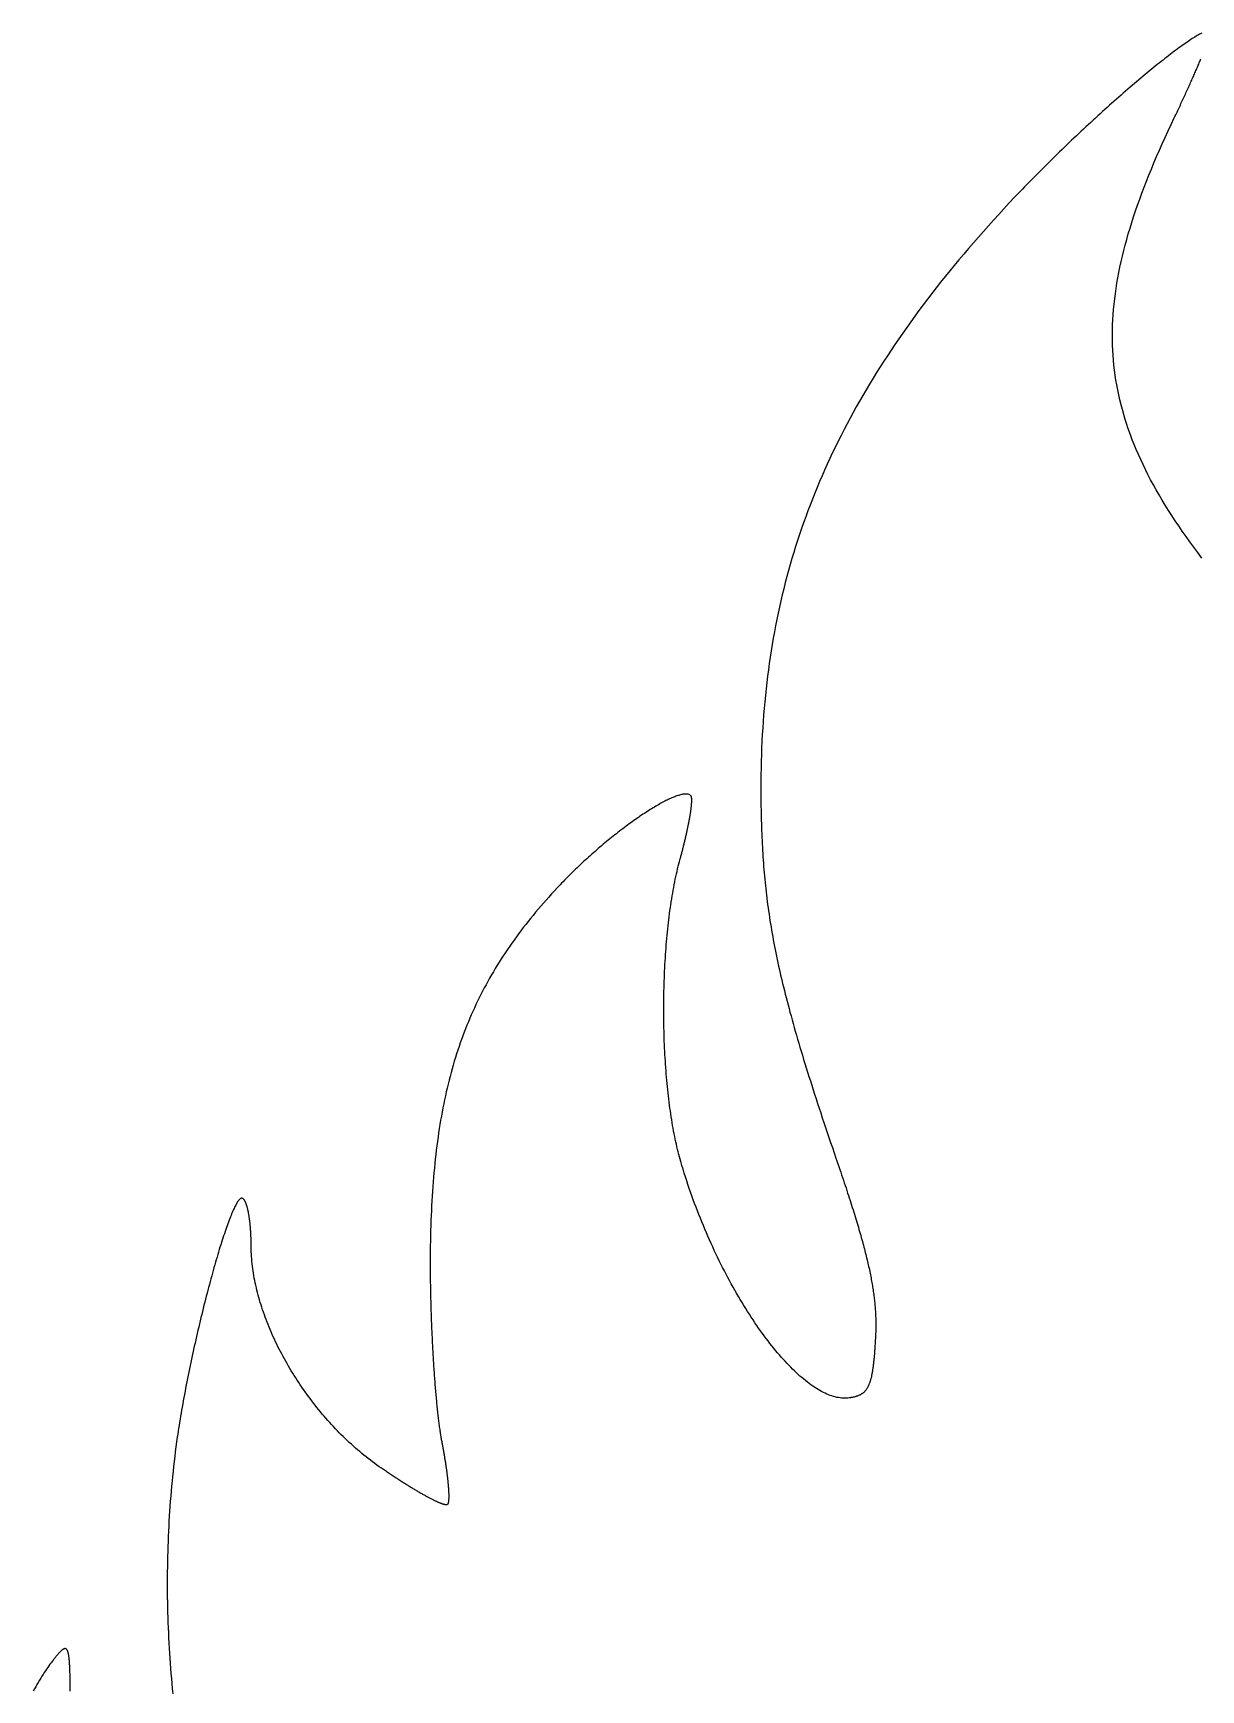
# Model space of a CAD drawing. Extents: x 0 to 39, y 0 to 49.8.
# Drawn here: x 2.04 to 19.56, y 24.9 to 49.76 of the extents above; entities that cross this region are included whole.
import ezdxf

# ---------------------------------------------------------------- set-up
doc = ezdxf.new("R2010")
doc.units = 0
doc.layers.get('0').update_dxf_attribs({"linetype": 'CONTINUOUS'})

msp = doc.modelspace()

# ---------------------------------------------------------------- linework, layer by layer
for points in [[(19.5764, 49.7604), (19.5609, 49.7522), (19.5448, 49.7435), (19.528, 49.7341), (19.5106, 49.724), (19.4927, 49.7133), (19.4742, 49.702), (19.4551, 49.6901), (19.4354, 49.6775), (19.4152, 49.6644), (19.3945, 49.6507), (19.3732, 49.6364), (19.3514, 49.6215), (19.3291, 49.606), (19.3062, 49.59), (19.2829, 49.5734), (19.2591, 49.5563), (19.2349, 49.5387), (19.2101, 49.5205), (19.1849, 49.5018), (19.1593, 49.4826), (19.1332, 49.4629), (19.1067, 49.4427), (19.0798, 49.4221), (19.0524, 49.4009), (19.0247, 49.3793), (18.9966, 49.3572), (18.968, 49.3346), (18.9392, 49.3116), (18.9099, 49.2882), (18.8803, 49.2643), (18.8504, 49.24), (18.8201, 49.2153), (18.7895, 49.1902), (18.7586, 49.1647), (18.7274, 49.1388), (18.6959, 49.1125), (18.6641, 49.0859), (18.632, 49.0589), (18.5997, 49.0315), (18.5671, 49.0038), (18.5343, 48.9757), (18.5012, 48.9473), (18.4679, 48.9185), (18.4343, 48.8895), (18.4006, 48.8601), (18.3666, 48.8305), (18.3325, 48.8005), (18.2982, 48.7703), (18.2637, 48.7397), (18.2291, 48.7089), (18.1942, 48.6779), (18.1593, 48.6466), (18.1242, 48.615), (18.089, 48.5832), (18.0537, 48.5512), (18.0182, 48.519), (17.9827, 48.4865), (17.9471, 48.4539), (17.9114, 48.421), (17.8756, 48.3879), (17.8398, 48.3547), (17.804, 48.3213), (17.768, 48.2877), (17.7321, 48.254), (17.6961, 48.2201), (17.6602, 48.1861), (17.6242, 48.152), (17.5882, 48.1177), (17.5523, 48.0833), (17.5163, 48.0488), (17.4805, 48.0142), (17.4446, 47.9795), (17.4088, 47.9447), (17.3731, 47.9098), (17.3374, 47.8749), (17.3019, 47.8399), (17.2664, 47.8049), (17.231, 47.7698), (17.1958, 47.7346), (17.1606, 47.6995), (17.1256, 47.6643), (17.0907, 47.6291), (17.056, 47.5939), (17.0214, 47.5587), (16.987, 47.5235), (16.9528, 47.4884), (16.9188, 47.4532), (16.885, 47.4181), (16.8513, 47.3831), (16.7698, 47.2974), (16.6892, 47.2119), (16.6095, 47.1264), (16.5308, 47.0411), (16.453, 46.9558), (16.3761, 46.8706), (16.3002, 46.7855), (16.2252, 46.7004), (16.1511, 46.6155), (16.0779, 46.5305), (16.0057, 46.4457), (15.9344, 46.3609), (15.864, 46.2761), (15.7945, 46.1914), (15.7259, 46.1066), (15.6582, 46.022), (15.5914, 45.9373), (15.5255, 45.8527), (15.4605, 45.768), (15.3965, 45.6834), (15.3333, 45.5987), (15.271, 45.5141), (15.2096, 45.4294), (15.1491, 45.3448), (15.0894, 45.2601), (15.0307, 45.1753), (14.9728, 45.0906), (14.9158, 45.0058), (14.8597, 44.9209), (14.8044, 44.836), (14.7501, 44.751), (14.6966, 44.666), (14.6439, 44.5809), (14.5921, 44.4957), (14.5412, 44.4105), (14.4912, 44.3251), (14.442, 44.2397), (14.3936, 44.1541), (14.3461, 44.0685), (14.2995, 43.9828), (14.2537, 43.8969), (14.2087, 43.8109), (14.1646, 43.7248), (14.1213, 43.6386), (14.0789, 43.5522), (14.0372, 43.4657), (13.9965, 43.379), (13.9565, 43.2922), (13.9174, 43.2052), (13.8791, 43.1181), (13.8416, 43.0308), (13.8049, 42.9433), (13.7691, 42.8556), (13.7341, 42.7678), (13.6999, 42.6797), (13.6665, 42.5915), (13.6338, 42.503), (13.6021, 42.4144), (13.5711, 42.3255), (13.5409, 42.2364), (13.5115, 42.1471), (13.4829, 42.0575), (13.4551, 41.9677), (13.428, 41.8777), (13.4018, 41.7874), (13.3764, 41.6969), (13.3517, 41.6061), (13.3278, 41.515), (13.3047, 41.4237), (13.2824, 41.332), (13.2608, 41.2401), (13.24, 41.148), (13.22, 41.0555), (13.2008, 40.9627), (13.1823, 40.8696), (13.1645, 40.7762), (13.1476, 40.6825), (13.1314, 40.5885), (13.1159, 40.4941), (13.1012, 40.3994), (13.0872, 40.3044), (13.074, 40.209), (13.0615, 40.1133), (13.0498, 40.0172), (13.0388, 39.9208), (13.0286, 39.824), (13.019, 39.7268), (13.0103, 39.6293), (13.0022, 39.5313), (12.9949, 39.433), (12.9883, 39.3343), (12.9824, 39.2351), (12.9772, 39.1356), (12.9728, 39.0357), (12.969, 38.9353), (12.966, 38.8345), (12.9637, 38.7333), (12.9621, 38.6317), (12.9612, 38.5296), (12.961, 38.4271), (12.9611, 38.3724), (12.9614, 38.3181), (12.9618, 38.2642), (12.9624, 38.2108), (12.963, 38.1578), (12.9639, 38.1051), (12.9648, 38.0529), (12.966, 38.001), (12.9673, 37.9494), (12.9687, 37.8982), (12.9703, 37.8473), (12.972, 37.7966), (12.9739, 37.7463), (12.976, 37.6963), (12.9783, 37.6465), (12.9807, 37.5969), (12.9833, 37.5476), (12.986, 37.4985), (12.989, 37.4497), (12.9921, 37.401), (12.9954, 37.3524), (12.999, 37.3041), (13.0027, 37.2559), (13.0065, 37.2078), (13.0106, 37.1599), (13.0149, 37.112), (13.0194, 37.0643), (13.0241, 37.0166), (13.029, 36.969), (13.0341, 36.9214), (13.0395, 36.8739), (13.045, 36.8264), (13.0508, 36.7789), (13.0568, 36.7314), (13.063, 36.6839), (13.0695, 36.6364), (13.0761, 36.5888), (13.0831, 36.5411), (13.0902, 36.4934), (13.0976, 36.4455), (13.1052, 36.3976), (13.1131, 36.3496), (13.1212, 36.3014), (13.1296, 36.2531), (13.1382, 36.2046), (13.1471, 36.1559), (13.1563, 36.1071), (13.1657, 36.058), (13.1754, 36.0088), (13.1853, 35.9593), (13.1955, 35.9095), (13.206, 35.8595), (13.2168, 35.8093), (13.2278, 35.7587), (13.2392, 35.7079), (13.2508, 35.6567), (13.2627, 35.6052), (13.2749, 35.5534), (13.2874, 35.5012), (13.3002, 35.4486), (13.3133, 35.3957), (13.3266, 35.3423), (13.3403, 35.2886), (13.3543, 35.2344), (13.3687, 35.1797), (13.3833, 35.1247), (13.3982, 35.0691), (13.4135, 35.0131), (13.4291, 34.9565), (13.445, 34.8995), (13.4612, 34.8419), (13.4778, 34.7838), (13.4947, 34.7252), (13.512, 34.6659), (13.5296, 34.6061), (13.5475, 34.5457), (13.5658, 34.4847), (13.5844, 34.4231), (13.6033, 34.3608), (13.6227, 34.2979), (13.6424, 34.2343), (13.6624, 34.1701), (13.6828, 34.1051), (13.7036, 34.0395), (13.7247, 33.9731), (13.7462, 33.9059), (13.7681, 33.8381), (13.7904, 33.7694), (13.813, 33.7), (13.836, 33.6298), (13.8594, 33.5588), (13.8832, 33.487), (13.9074, 33.4144), (13.932, 33.3408), (13.957, 33.2665), (13.9823, 33.1912), (14.0081, 33.1151), (14.0343, 33.0381), (14.0609, 32.9601), (14.0879, 32.8812), (14.1027, 32.838), (14.1173, 32.7953), (14.1316, 32.7531), (14.1458, 32.7114), (14.1597, 32.6701), (14.1734, 32.6294), (14.1869, 32.5891), (14.2002, 32.5492), (14.2133, 32.5099), (14.2262, 32.471), (14.2389, 32.4325), (14.2513, 32.3945), (14.2636, 32.357), (14.2756, 32.3198), (14.2875, 32.2831), (14.2992, 32.2469), (14.3106, 32.211), (14.3219, 32.1756), (14.3329, 32.1405), (14.3438, 32.1059), (14.3545, 32.0717), (14.3649, 32.0379), (14.3752, 32.0044), (14.3853, 31.9713), (14.3952, 31.9387), (14.4049, 31.9063), (14.4144, 31.8744), (14.4238, 31.8428), (14.4329, 31.8116), (14.4419, 31.7807), (14.4507, 31.7502), (14.4593, 31.72), (14.4677, 31.6901), (14.4759, 31.6606), (14.484, 31.6314), (14.4919, 31.6025), (14.4996, 31.5739), (14.5071, 31.5456), (14.5144, 31.5177), (14.5216, 31.49), (14.5286, 31.4626), (14.5355, 31.4355), (14.5421, 31.4087), (14.5486, 31.3822), (14.555, 31.3559), (14.5611, 31.33), (14.5671, 31.3042), (14.573, 31.2787), (14.5787, 31.2535), (14.5842, 31.2285), (14.5895, 31.2038), (14.5947, 31.1793), (14.5998, 31.155), (14.6046, 31.1309), (14.6094, 31.1071), (14.6139, 31.0834), (14.6184, 31.06), (14.6226, 31.0368), (14.6267, 31.0138), (14.6307, 30.9909), (14.6345, 30.9683), (14.6382, 30.9458), (14.6417, 30.9235), (14.6451, 30.9014), (14.6483, 30.8794), (14.6514, 30.8576), (14.6544, 30.836), (14.6572, 30.8144), (14.6598, 30.7931), (14.6624, 30.7719), (14.6647, 30.7508), (14.667, 30.7298), (14.6691, 30.709), (14.6711, 30.6882), (14.673, 30.6676), (14.6747, 30.6471), (14.6763, 30.6267), (14.6778, 30.6064), (14.6791, 30.5862), (14.6803, 30.566), (14.6814, 30.546), (14.6824, 30.526), (14.6832, 30.5061), (14.6839, 30.4862), (14.6845, 30.4664), (14.685, 30.4467), (14.6854, 30.427), (14.6856, 30.4073), (14.6857, 30.3877), (14.6857, 30.3681), (14.6856, 30.3486), (14.6854, 30.329), (14.6851, 30.3095), (14.6847, 30.29), (14.6841, 30.2705), (14.6835, 30.251), (14.6827, 30.2314), (14.6818, 30.2119), (14.6809, 30.1924), (14.6798, 30.1728), (14.6785, 30.1513), (14.6773, 30.1302), (14.676, 30.1094), (14.6747, 30.089), (14.6734, 30.0689), (14.6721, 30.0491), (14.6708, 30.0297), (14.6694, 30.0106), (14.6681, 29.9919), (14.6667, 29.9735), (14.6653, 29.9554), (14.6639, 29.9376), (14.6624, 29.9202), (14.6609, 29.9031), (14.6594, 29.8863), (14.6579, 29.8698), (14.6563, 29.8536), (14.6547, 29.8377), (14.6531, 29.8221), (14.6514, 29.8069), (14.6497, 29.7919), (14.648, 29.7772), (14.6462, 29.7628), (14.6444, 29.7487), (14.6425, 29.7349), (14.6406, 29.7213), (14.6387, 29.7081), (14.6367, 29.6951), (14.6347, 29.6823), (14.6326, 29.6699), (14.6304, 29.6577), (14.6283, 29.6458), (14.626, 29.6341), (14.6237, 29.6227), (14.6214, 29.6116), (14.619, 29.6007), (14.6166, 29.59), (14.614, 29.5796), (14.6115, 29.5694), (14.6088, 29.5595), (14.6061, 29.5498), (14.6034, 29.5403), (14.6006, 29.5311), (14.5977, 29.5221), (14.5947, 29.5133), (14.5917, 29.5047), (14.5886, 29.4964), (14.5854, 29.4882), (14.5822, 29.4803), (14.5788, 29.4726), (14.5754, 29.465), (14.572, 29.4577), (14.5684, 29.4506), (14.5648, 29.4437), (14.5611, 29.4369), (14.5573, 29.4304), (14.5534, 29.424), (14.5494, 29.4179), (14.5454, 29.4119), (14.5412, 29.406), (14.537, 29.4004), (14.5327, 29.3949), (14.5283, 29.3896), (14.5237, 29.3845), (14.5191, 29.3795), (14.5144, 29.3747), (14.5096, 29.37), (14.5047, 29.3655), (14.4997, 29.3611), (14.4946, 29.3569), (14.4894, 29.3528), (14.4841, 29.3488), (14.4787, 29.345), (14.4732, 29.3414), (14.4676, 29.3378), (14.4618, 29.3344), (14.456, 29.3311), (14.45, 29.3279), (14.4439, 29.3249), (14.4377, 29.3219), (14.4314, 29.3191), (14.425, 29.3164), (14.4184, 29.3138), (14.4118, 29.3113), (14.405, 29.3089), (14.3981, 29.3065), (14.391, 29.3043), (14.3838, 29.3022), (14.3766, 29.3001), (14.3691, 29.2982), (14.3616, 29.2963), (14.3539, 29.2945), (14.3461, 29.2928), (14.3381, 29.2911), (14.33, 29.2895), (14.3218, 29.288), (14.3134, 29.2866), (14.3049, 29.2852), (14.2963, 29.2838), (14.2875, 29.2825), (14.2651, 29.2799), (14.2424, 29.2784), (14.2194, 29.2779), (14.1962, 29.2785), (14.1727, 29.2801), (14.149, 29.2828), (14.125, 29.2866), (14.1007, 29.2913), (14.0763, 29.2971), (14.0516, 29.3039), (14.0267, 29.3117), (14.0015, 29.3204), (13.9762, 29.3302), (13.9507, 29.3409), (13.9249, 29.3526), (13.899, 29.3652), (13.8729, 29.3788), (13.8467, 29.3932), (13.8202, 29.4087), (13.7936, 29.425), (13.7669, 29.4422), (13.74, 29.4603), (13.713, 29.4793), (13.6858, 29.4992), (13.6585, 29.5199), (13.6311, 29.5415), (13.6036, 29.5639), (13.576, 29.5872), (13.5483, 29.6113), (13.5205, 29.6362), (13.4926, 29.6619), (13.4646, 29.6884), (13.4366, 29.7157), (13.4085, 29.7438), (13.3803, 29.7726), (13.3521, 29.8022), (13.3239, 29.8325), (13.2956, 29.8636), (13.2673, 29.8954), (13.239, 29.9279), (13.2106, 29.9611), (13.1823, 29.9951), (13.1539, 30.0297), (13.1256, 30.065), (13.0972, 30.1009), (13.0689, 30.1376), (13.0406, 30.1748), (13.0124, 30.2128), (12.9842, 30.2513), (12.956, 30.2905), (12.9279, 30.3303), (12.8998, 30.3707), (12.8718, 30.4116), (12.8439, 30.4532), (12.8161, 30.4953), (12.7883, 30.538), (12.7607, 30.5813), (12.7331, 30.6251), (12.7057, 30.6695), (12.6784, 30.7143), (12.6512, 30.7597), (12.6241, 30.8056), (12.5972, 30.852), (12.5704, 30.8989), (12.5437, 30.9462), (12.5172, 30.994), (12.4909, 31.0423), (12.4648, 31.091), (12.4388, 31.1402), (12.413, 31.1898), (12.3874, 31.2398), (12.362, 31.2902), (12.3368, 31.3411), (12.3118, 31.3923), (12.287, 31.4439), (12.2625, 31.4959), (12.2382, 31.5482), (12.2141, 31.6009), (12.1903, 31.6539), (12.1667, 31.7073), (12.1434, 31.761), (12.1203, 31.815), (12.0976, 31.8693), (12.0751, 31.9239), (12.0529, 31.9788), (12.0309, 32.034), (12.0093, 32.0894), (11.988, 32.1451), (11.967, 32.201), (11.9464, 32.2572), (11.926, 32.3136), (11.906, 32.3702), (11.8863, 32.4271), (11.867, 32.4841), (11.8481, 32.5413), (11.8294, 32.5987), (11.8112, 32.6563), (11.7934, 32.714), (11.7759, 32.7719), (11.7588, 32.8299), (11.7488, 32.865), (11.739, 32.9007), (11.7294, 32.937), (11.72, 32.9738), (11.7107, 33.0112), (11.7017, 33.0492), (11.6929, 33.0877), (11.6843, 33.1268), (11.6759, 33.1663), (11.6677, 33.2064), (11.6597, 33.247), (11.6518, 33.288), (11.6442, 33.3295), (11.6368, 33.3715), (11.6296, 33.4139), (11.6226, 33.4567), (11.6158, 33.5), (11.6092, 33.5437), (11.6028, 33.5878), (11.5965, 33.6322), (11.5905, 33.6771), (11.5847, 33.7222), (11.5791, 33.7678), (11.5737, 33.8137), (11.5685, 33.8599), (11.5635, 33.9064), (11.5586, 33.9532), (11.554, 34.0003), (11.5496, 34.0477), (11.5454, 34.0953), (11.5414, 34.1432), (11.5376, 34.1914), (11.534, 34.2397), (11.5306, 34.2883), (11.5274, 34.3371), (11.5244, 34.3861), (11.5216, 34.4352), (11.5189, 34.4845), (11.5165, 34.534), (11.5143, 34.5837), (11.5123, 34.6334), (11.5105, 34.6833), (11.5089, 34.7333), (11.5075, 34.7834), (11.5063, 34.8335), (11.5053, 34.8838), (11.5045, 34.9341), (11.5039, 34.9844), (11.5035, 35.0348), (11.5033, 35.0852), (11.5033, 35.1356), (11.5035, 35.186), (11.5039, 35.2364), (11.5045, 35.2868), (11.5053, 35.3372), (11.5063, 35.3875), (11.5075, 35.4377), (11.509, 35.4879), (11.5106, 35.5379), (11.5124, 35.5879), (11.5144, 35.6378), (11.5166, 35.6875), (11.519, 35.7372), (11.5216, 35.7866), (11.5244, 35.836), (11.5275, 35.8851), (11.5307, 35.9341), (11.5341, 35.9828), (11.5377, 36.0314), (11.5415, 36.0798), (11.5456, 36.1279), (11.5498, 36.1758), (11.5542, 36.2234), (11.5588, 36.2708), (11.5637, 36.3179), (11.5687, 36.3647), (11.5739, 36.4112), (11.5794, 36.4573), (11.585, 36.5032), (11.5908, 36.5487), (11.5969, 36.5939), (11.6031, 36.6387), (11.6096, 36.6831), (11.6162, 36.7272), (11.6231, 36.7708), (11.6301, 36.8141), (11.6374, 36.8569), (11.6448, 36.8993), (11.6525, 36.9412), (11.6603, 36.9827), (11.6684, 37.0237), (11.6766, 37.0643), (11.6851, 37.1043), (11.6937, 37.1438), (11.7026, 37.1829), (11.7117, 37.2214), (11.7209, 37.2593), (11.7304, 37.2967), (11.7401, 37.3335), (11.7499, 37.3698), (11.7539, 37.3841), (11.7578, 37.3984), (11.7617, 37.4126), (11.7656, 37.4268), (11.7694, 37.441), (11.7731, 37.4552), (11.7769, 37.4693), (11.7806, 37.4833), (11.7842, 37.4973), (11.7879, 37.5113), (11.7914, 37.5252), (11.795, 37.539), (11.7985, 37.5528), (11.8019, 37.5666), (11.8054, 37.5802), (11.8087, 37.5939), (11.8121, 37.6074), (11.8154, 37.6209), (11.8186, 37.6344), (11.8218, 37.6477), (11.825, 37.661), (11.8281, 37.6742), (11.8312, 37.6874), (11.8342, 37.7004), (11.8372, 37.7134), (11.8402, 37.7263), (11.8431, 37.7392), (11.8459, 37.7519), (11.8487, 37.7646), (11.8515, 37.7771), (11.8542, 37.7896), (11.8569, 37.802), (11.8595, 37.8143), (11.8621, 37.8265), (11.8646, 37.8386), (11.8671, 37.8506), (11.8695, 37.8625), (11.8719, 37.8743), (11.8743, 37.886), (11.8766, 37.8975), (11.8788, 37.909), (11.881, 37.9204), (11.8831, 37.9316), (11.8852, 37.9427), (11.8872, 37.9537), (11.8892, 37.9646), (11.8912, 37.9754), (11.893, 37.986), (11.8949, 37.9965), (11.8966, 38.0069), (11.8984, 38.0172), (11.9, 38.0273), (11.9017, 38.0373), (11.9032, 38.0471), (11.9047, 38.0568), (11.9062, 38.0664), (11.9076, 38.0758), (11.9089, 38.0851), (11.9102, 38.0943), (11.9114, 38.1033), (11.9126, 38.1121), (11.9137, 38.1208), (11.9148, 38.1293), (11.9158, 38.1377), (11.9167, 38.1459), (11.9176, 38.154), (11.9185, 38.1619), (11.9192, 38.1696), (11.92, 38.1772), (11.9206, 38.1846), (11.9212, 38.1919), (11.9217, 38.1989), (11.9222, 38.2058), (11.9226, 38.2125), (11.923, 38.219), (11.9233, 38.2254), (11.9235, 38.2316), (11.9236, 38.2376), (11.9238, 38.2434), (11.9238, 38.249), (11.9238, 38.2544), (11.9237, 38.2596), (11.9235, 38.2647), (11.9233, 38.2695), (11.923, 38.2741), (11.9227, 38.2786), (11.9223, 38.2828), (11.9218, 38.2869), (11.9213, 38.2907), (11.9207, 38.2943), (11.92, 38.2977), (11.9193, 38.3009), (11.9184, 38.3039), (11.9176, 38.3067), (11.9166, 38.3093), (11.9156, 38.3116), (11.9145, 38.3137), (11.9134, 38.3156), (11.9122, 38.3173), (11.9109, 38.3187), (11.9056, 38.3234), (11.8998, 38.3277), (11.8935, 38.3314), (11.8867, 38.3346), (11.8794, 38.3372), (11.8715, 38.3394), (11.8632, 38.3411), (11.8545, 38.3423), (11.8452, 38.343), (11.8355, 38.3432), (11.8253, 38.3429), (11.8147, 38.3422), (11.8036, 38.3409), (11.7921, 38.3393), (11.7802, 38.3371), (11.7678, 38.3345), (11.755, 38.3315), (11.7419, 38.328), (11.7283, 38.324), (11.7143, 38.3196), (11.6999, 38.3148), (11.6852, 38.3096), (11.6701, 38.3039), (11.6546, 38.2978), (11.6388, 38.2913), (11.6226, 38.2844), (11.606, 38.2771), (11.5892, 38.2694), (11.5719, 38.2613), (11.5544, 38.2529), (11.5366, 38.244), (11.5184, 38.2347), (11.5, 38.2251), (11.4812, 38.2151), (11.4622, 38.2048), (11.4429, 38.1941), (11.4233, 38.183), (11.4034, 38.1716), (11.3833, 38.1598), (11.3629, 38.1477), (11.3423, 38.1353), (11.3215, 38.1225), (11.3004, 38.1094), (11.2791, 38.096), (11.2576, 38.0822), (11.2358, 38.0682), (11.2139, 38.0538), (11.1918, 38.0392), (11.1695, 38.0242), (11.147, 38.009), (11.1243, 37.9934), (11.1015, 37.9776), (11.0785, 37.9615), (11.0553, 37.9452), (11.032, 37.9285), (11.0086, 37.9116), (10.985, 37.8945), (10.9613, 37.8771), (10.9375, 37.8594), (10.9136, 37.8415), (10.8896, 37.8234), (10.8654, 37.805), (10.8412, 37.7864), (10.8169, 37.7676), (10.7926, 37.7486), (10.7682, 37.7293), (10.7437, 37.7098), (10.7191, 37.6901), (10.6945, 37.6703), (10.6699, 37.6502), (10.6452, 37.6299), (10.6205, 37.6095), (10.5958, 37.5889), (10.5711, 37.5681), (10.5464, 37.5471), (10.5217, 37.526), (10.497, 37.5047), (10.4723, 37.4832), (10.4476, 37.4616), (10.423, 37.4398), (10.3984, 37.4179), (10.3738, 37.3959), (10.3493, 37.3737), (10.3249, 37.3514), (10.3005, 37.329), (10.2762, 37.3065), (10.252, 37.2838), (10.2279, 37.2611), (10.2039, 37.2382), (10.1799, 37.2152), (10.1561, 37.1922), (10.1324, 37.169), (10.1089, 37.1458), (10.0854, 37.1225), (10.0621, 37.0991), (10.0389, 37.0757), (10.0159, 37.0521), (9.99309, 37.0286), (9.9704, 37.0049), (9.94789, 36.9812), (9.90496, 36.9356), (9.86258, 36.8899), (9.82075, 36.8442), (9.77947, 36.7985), (9.73873, 36.7527), (9.69854, 36.7069), (9.65889, 36.6611), (9.61977, 36.6153), (9.58119, 36.5694), (9.54315, 36.5234), (9.50564, 36.4774), (9.46865, 36.4313), (9.4322, 36.3851), (9.39626, 36.3388), (9.36085, 36.2924), (9.32595, 36.246), (9.29158, 36.1994), (9.25771, 36.1527), (9.22436, 36.1059), (9.19152, 36.0589), (9.15918, 36.0118), (9.12735, 35.9646), (9.09602, 35.9172), (9.06519, 35.8696), (9.03486, 35.8219), (9.00502, 35.774), (8.97568, 35.726), (8.94682, 35.6777), (8.91845, 35.6293), (8.89057, 35.5806), (8.86317, 35.5317), (8.83624, 35.4826), (8.8098, 35.4333), (8.78383, 35.3838), (8.75833, 35.334), (8.73331, 35.284), (8.70875, 35.2337), (8.68466, 35.1832), (8.66103, 35.1324), (8.63786, 35.0813), (8.61515, 35.0299), (8.59289, 34.9783), (8.57109, 34.9263), (8.54974, 34.8741), (8.52883, 34.8215), (8.50838, 34.7686), (8.48836, 34.7154), (8.46879, 34.6619), (8.44965, 34.608), (8.43096, 34.5538), (8.41269, 34.4992), (8.39486, 34.4443), (8.37745, 34.389), (8.36048, 34.3333), (8.34392, 34.2773), (8.32779, 34.2208), (8.31208, 34.164), (8.29678, 34.1067), (8.2819, 34.0491), (8.26743, 33.991), (8.25337, 33.9325), (8.23972, 33.8736), (8.22647, 33.8142), (8.21362, 33.7544), (8.20117, 33.6941), (8.18912, 33.6334), (8.17747, 33.5722), (8.1662, 33.5105), (8.15533, 33.4484), (8.14484, 33.3857), (8.13474, 33.3226), (8.12503, 33.259), (8.11569, 33.1948), (8.10673, 33.1301), (8.09814, 33.0649), (8.08993, 32.9992), (8.08209, 32.9329), (8.07462, 32.8661), (8.06751, 32.7988), (8.06077, 32.7308), (8.05438, 32.6623), (8.04836, 32.5933), (8.04269, 32.5236), (8.03737, 32.4533), (8.03241, 32.3825), (8.02779, 32.3111), (8.02352, 32.239), (8.01959, 32.1663), (8.01601, 32.093), (8.01276, 32.0191), (8.00985, 31.9445), (8.00727, 31.8693), (8.00503, 31.7934), (8.00311, 31.7169), (8.00152, 31.6397), (8.00026, 31.5618), (7.99931, 31.4832), (7.99869, 31.404), (7.99838, 31.324), (7.99839, 31.2434), (7.99847, 31.2144), (7.9986, 31.1853), (7.99877, 31.1561), (7.99898, 31.1267), (7.99924, 31.0973), (7.99955, 31.0678), (7.99989, 31.0381), (8.00028, 31.0084), (8.00071, 30.9786), (8.00119, 30.9487), (8.0017, 30.9188), (8.00226, 30.8888), (8.00286, 30.8587), (8.00349, 30.8285), (8.00417, 30.7984), (8.00489, 30.7681), (8.00565, 30.7378), (8.00645, 30.7075), (8.00729, 30.6772), (8.00816, 30.6468), (8.00907, 30.6165), (8.01002, 30.5861), (8.01101, 30.5557), (8.01204, 30.5253), (8.0131, 30.4949), (8.0142, 30.4645), (8.01533, 30.4341), (8.0165, 30.4038), (8.01771, 30.3734), (8.01895, 30.3432), (8.02023, 30.3129), (8.02154, 30.2827), (8.02288, 30.2525), (8.02425, 30.2224), (8.02566, 30.1924), (8.02711, 30.1624), (8.02858, 30.1324), (8.03009, 30.1026), (8.03163, 30.0728), (8.0332, 30.0432), (8.0348, 30.0136), (8.03643, 29.9841), (8.03809, 29.9547), (8.03978, 29.9254), (8.0415, 29.8963), (8.04325, 29.8672), (8.04503, 29.8383), (8.04684, 29.8095), (8.04867, 29.7809), (8.05053, 29.7524), (8.05242, 29.724), (8.05434, 29.6958), (8.05628, 29.6678), (8.05825, 29.6399), (8.06025, 29.6122), (8.06227, 29.5846), (8.06431, 29.5573), (8.06639, 29.5301), (8.06848, 29.5031), (8.0706, 29.4763), (8.07274, 29.4497), (8.07491, 29.4233), (8.0771, 29.3972), (8.07931, 29.3712), (8.08154, 29.3455), (8.0838, 29.32), (8.08608, 29.2947), (8.08837, 29.2697), (8.09069, 29.2449), (8.09303, 29.2204), (8.09539, 29.1961), (8.09777, 29.1721), (8.10017, 29.1484), (8.10259, 29.1249), (8.10502, 29.1017), (8.10748, 29.0788), (8.10995, 29.0562), (8.11244, 29.0339), (8.11495, 29.0119), (8.11747, 28.9901), (8.12001, 28.9687), (8.12257, 28.9477), (8.12514, 28.9269), (8.12773, 28.9065), (8.13033, 28.8864), (8.13295, 28.8666), (8.13558, 28.8472), (8.13822, 28.8281), (8.14088, 28.8094), (8.14355, 28.7911), (8.14624, 28.7731), (8.14894, 28.7555), (8.15164, 28.7382), (8.15437, 28.7214), (8.1571, 28.7049), (8.15984, 28.6889), (8.16259, 28.6732), (8.16536, 28.6579), (8.16813, 28.6431), (8.17092, 28.6287), (8.17369, 28.6144), (8.17643, 28.6003), (8.17913, 28.5861), (8.18181, 28.572), (8.18445, 28.5579), (8.18706, 28.5439), (8.18963, 28.5299), (8.19217, 28.516), (8.19468, 28.5021), (8.19715, 28.4882), (8.19959, 28.4744), (8.20199, 28.4606), (8.20436, 28.4469), (8.2067, 28.4333), (8.209, 28.4197), (8.21126, 28.4062), (8.21349, 28.3927), (8.21569, 28.3793), (8.21785, 28.3659), (8.21997, 28.3527), (8.22206, 28.3395), (8.22411, 28.3263), (8.22612, 28.3133), (8.2281, 28.3003), (8.23004, 28.2874), (8.23195, 28.2746), (8.23381, 28.2618), (8.23564, 28.2491), (8.23744, 28.2366), (8.23919, 28.2241), (8.24091, 28.2117), (8.24259, 28.1994), (8.24423, 28.1871), (8.24583, 28.175), (8.2474, 28.163), (8.24892, 28.1511), (8.25041, 28.1392), (8.25185, 28.1275), (8.25326, 28.1159), (8.25463, 28.1044), (8.25596, 28.093), (8.25725, 28.0817), (8.2585, 28.0705), (8.25971, 28.0594), (8.26088, 28.0485), (8.26201, 28.0377), (8.26309, 28.0269), (8.26414, 28.0164), (8.26515, 28.0059), (8.26611, 27.9956), (8.26703, 27.9854), (8.26792, 27.9753), (8.26875, 27.9653), (8.26955, 27.9555), (8.27031, 27.9459), (8.27102, 27.9363), (8.27169, 27.9269), (8.27232, 27.9177), (8.2729, 27.9086), (8.27345, 27.8996), (8.27394, 27.8908), (8.2744, 27.8822), (8.27481, 27.8737), (8.27518, 27.8653), (8.2755, 27.8571), (8.27578, 27.8491), (8.27602, 27.8412), (8.27621, 27.8335), (8.27635, 27.8259), (8.27645, 27.8185), (8.27651, 27.8113), (8.27652, 27.8043), (8.27648, 27.7974), (8.2764, 27.7907), (8.27628, 27.7842), (8.27611, 27.7778), (8.27589, 27.7717), (8.27562, 27.7657), (8.27531, 27.7599), (8.27495, 27.7543), (8.27455, 27.7489), (8.27409, 27.7436), (8.2736, 27.7386), (8.27305, 27.7338), (8.27245, 27.7291), (8.27181, 27.7246), (8.27112, 27.7204), (8.27038, 27.7163), (8.2696, 27.7125), (8.26876, 27.7089), (8.26788, 27.7054), (8.26694, 27.7022), (8.26596, 27.6992), (8.26493, 27.6964), (8.26385, 27.6938), (8.26272, 27.6915), (8.26154, 27.6893), (8.26031, 27.6874), (8.25903, 27.6857), (8.25769, 27.6842), (8.25622, 27.683), (8.2545, 27.6819), (8.25255, 27.6809), (8.25037, 27.6802), (8.24795, 27.6796), (8.2453, 27.6792), (8.24242, 27.6789), (8.23932, 27.6789), (8.23599, 27.6789), (8.23244, 27.6792), (8.22867, 27.6796), (8.22469, 27.6802), (8.22049, 27.6809), (8.21607, 27.6818), (8.21144, 27.6828), (8.20661, 27.684), (8.20156, 27.6854), (8.19631, 27.6869), (8.19086, 27.6885), (8.18521, 27.6904), (8.17935, 27.6923), (8.1733, 27.6945), (8.16706, 27.6967), (8.16062, 27.6991), (8.15399, 27.7017), (8.14718, 27.7044), (8.14017, 27.7073), (8.13299, 27.7102), (8.12562, 27.7134), (8.11807, 27.7167), (8.11034, 27.7201), (8.10243, 27.7236), (8.09436, 27.7273), (8.0861, 27.7312), (8.07768, 27.7351), (8.0691, 27.7392), (8.06034, 27.7434), (8.05142, 27.7478), (8.04235, 27.7523), (8.03311, 27.7569), (8.02371, 27.7617), (8.01416, 27.7665), (8.00446, 27.7716), (7.9946, 27.7767), (7.9846, 27.7819), (7.97444, 27.7873), (7.96415, 27.7928), (7.95371, 27.7984), (7.94313, 27.8042), (7.93241, 27.81), (7.92155, 27.816), (7.91057, 27.8221), (7.89944, 27.8283), (7.88819, 27.8346), (7.87681, 27.841), (7.8653, 27.8475), (7.85367, 27.8542), (7.84192, 27.8609), (7.83005, 27.8678), (7.81806, 27.8748), (7.80595, 27.8818), (7.79373, 27.889), (7.7814, 27.8963), (7.76896, 27.9037), (7.75641, 27.9112), (7.74376, 27.9188), (7.731, 27.9264), (7.71815, 27.9342), (7.70519, 27.9421), (7.69214, 27.9501), (7.67899, 27.9581), (7.66575, 27.9663), (7.65242, 27.9745), (7.63899, 27.9829), (7.62549, 27.9913), (7.6119, 27.9998), (7.59822, 28.0084), (7.58447, 28.0171), (7.57064, 28.0259), (7.55673, 28.0348), (7.54274, 28.0437), (7.52869, 28.0527), (7.51457, 28.0618), (7.50037, 28.071), (7.48612, 28.0803), (7.47179, 28.0896), (7.45741, 28.099), (7.44297, 28.1085), (7.42847, 28.1181), (7.41391, 28.1277), (7.3993, 28.1374), (7.38464, 28.1472), (7.36994, 28.1571), (7.35518, 28.167), (7.34038, 28.177), (7.32554, 28.187), (7.31065, 28.1971), (7.29573, 28.2073), (7.28077, 28.2175), (7.26578, 28.2278), (7.23245, 28.251), (7.1993, 28.2746), (7.16631, 28.2985), (7.1335, 28.3229), (7.10086, 28.3476), (7.06841, 28.3728), (7.03614, 28.3983), (7.00405, 28.4241), (6.97216, 28.4503), (6.94046, 28.4769), (6.90896, 28.5038), (6.87766, 28.531), (6.84657, 28.5586), (6.81568, 28.5865), (6.785, 28.6148), (6.75454, 28.6433), (6.7243, 28.6722), (6.69428, 28.7013), (6.66448, 28.7308), (6.63491, 28.7606), (6.60558, 28.7906), (6.57648, 28.8209), (6.54761, 28.8516), (6.51899, 28.8824), (6.49062, 28.9136), (6.46249, 28.945), (6.43462, 28.9766), (6.407, 29.0085), (6.37964, 29.0407), (6.35254, 29.073), (6.32571, 29.1057), (6.29915, 29.1385), (6.27286, 29.1715), (6.24684, 29.2048), (6.22111, 29.2383), (6.19566, 29.2719), (6.1705, 29.3058), (6.14562, 29.3398), (6.12104, 29.3741), (6.09675, 29.4085), (6.07277, 29.4431), (6.04909, 29.4778), (6.02571, 29.5127), (6.00265, 29.5478), (5.9799, 29.583), (5.95746, 29.6183), (5.93535, 29.6538), (5.91356, 29.6894), (5.89209, 29.7252), (5.87096, 29.761), (5.85016, 29.797), (5.8297, 29.8331), (5.80958, 29.8693), (5.78981, 29.9055), (5.77038, 29.9419), (5.7513, 29.9783), (5.73258, 30.0149), (5.71422, 30.0515), (5.69621, 30.0881), (5.67858, 30.1248), (5.66131, 30.1616), (5.64441, 30.1984), (5.62788, 30.2353), (5.61174, 30.2722), (5.59598, 30.3092), (5.5806, 30.3461), (5.56561, 30.3831), (5.55101, 30.4201), (5.53681, 30.4571), (5.52301, 30.4941), (5.50961, 30.5311), (5.49661, 30.5681), (5.48403, 30.605), (5.47185, 30.642), (5.46009, 30.6789), (5.44876, 30.7158), (5.43784, 30.7527), (5.42735, 30.7895), (5.41729, 30.8262), (5.40766, 30.8629), (5.39847, 30.8995), (5.38972, 30.9361), (5.38141, 30.9726), (5.37355, 31.009), (5.36614, 31.0453), (5.35919, 31.0816), (5.35268, 31.1177), (5.34664, 31.1537), (5.34107, 31.1897), (5.33596, 31.2255), (5.33132, 31.2612), (5.32715, 31.2967), (5.32346, 31.3321), (5.32026, 31.3674), (5.31753, 31.4026), (5.3153, 31.4376), (5.31355, 31.4724), (5.3123, 31.5071), (5.31155, 31.5416), (5.3113, 31.5759), (5.31128, 31.5875), (5.31122, 31.5991), (5.31113, 31.6105), (5.31099, 31.622), (5.31082, 31.6334), (5.31062, 31.6447), (5.31038, 31.656), (5.3101, 31.6673), (5.30978, 31.6784), (5.30943, 31.6896), (5.30905, 31.7007), (5.30863, 31.7117), (5.30817, 31.7226), (5.30768, 31.7335), (5.30716, 31.7444), (5.3066, 31.7551), (5.30601, 31.7658), (5.30538, 31.7765), (5.30472, 31.787), (5.30403, 31.7975), (5.30331, 31.808), (5.30256, 31.8183), (5.30177, 31.8286), (5.30095, 31.8388), (5.3001, 31.8489), (5.29922, 31.8589), (5.29831, 31.8689), (5.29737, 31.8788), (5.2964, 31.8886), (5.2954, 31.8983), (5.29437, 31.9079), (5.29331, 31.9175), (5.29223, 31.9269), (5.29111, 31.9363), (5.28996, 31.9455), (5.28879, 31.9547), (5.28759, 31.9638), (5.28637, 31.9728), (5.28511, 31.9817), (5.28383, 31.9904), (5.28253, 31.9991), (5.28119, 32.0077), (5.27983, 32.0162), (5.27845, 32.0245), (5.27704, 32.0328), (5.2756, 32.0409), (5.27415, 32.049), (5.27266, 32.0569), (5.27116, 32.0647), (5.26962, 32.0724), (5.26807, 32.08), (5.26649, 32.0875), (5.26489, 32.0948), (5.26327, 32.1021), (5.26162, 32.1092), (5.25996, 32.1162), (5.25827, 32.123), (5.25656, 32.1298), (5.25483, 32.1364), (5.25308, 32.1428), (5.2513, 32.1492), (5.24951, 32.1554), (5.2477, 32.1615), (5.24587, 32.1674), (5.24402, 32.1732), (5.24215, 32.1789), (5.24026, 32.1844), (5.23835, 32.1898), (5.23643, 32.1951), (5.23448, 32.2002), (5.23252, 32.2051), (5.23055, 32.2099), (5.22855, 32.2146), (5.22654, 32.2191), (5.22452, 32.2235), (5.22247, 32.2277), (5.22041, 32.2317), (5.21834, 32.2356), (5.21625, 32.2394), (5.21415, 32.243), (5.21203, 32.2464), (5.2099, 32.2496), (5.20775, 32.2527), (5.20559, 32.2557), (5.20342, 32.2584), (5.20123, 32.261), (5.19903, 32.2635), (5.19682, 32.2657), (5.1946, 32.2678), (5.19236, 32.2697), (5.19012, 32.2714), (5.18786, 32.273), (5.18559, 32.2744), (5.18331, 32.2756), (5.18102, 32.2766), (5.17872, 32.2774), (5.17641, 32.2781), (5.1741, 32.2786), (5.17177, 32.2789), (5.16943, 32.279), (5.16385, 32.2783), (5.15804, 32.2764), (5.15201, 32.2733), (5.14575, 32.2689), (5.13927, 32.2633), (5.13257, 32.2565), (5.12567, 32.2485), (5.11856, 32.2393), (5.11126, 32.229), (5.10375, 32.2176), (5.09606, 32.2051), (5.08818, 32.1914), (5.08012, 32.1767), (5.07188, 32.1609), (5.06347, 32.1441), (5.05489, 32.1262), (5.04614, 32.1074), (5.03724, 32.0875), (5.02818, 32.0667), (5.01898, 32.0449), (5.00963, 32.0221), (5.00013, 31.9985), (4.99051, 31.9739), (4.98075, 31.9484), (4.97086, 31.9221), (4.96085, 31.8949), (4.95072, 31.8668), (4.94048, 31.8379), (4.93014, 31.8083), (4.91969, 31.7778), (4.90913, 31.7465), (4.89849, 31.7145), (4.88775, 31.6818), (4.87693, 31.6483), (4.86603, 31.6142), (4.85505, 31.5793), (4.844, 31.5438), (4.83288, 31.5076), (4.8217, 31.4708), (4.81046, 31.4333), (4.79917, 31.3953), (4.78783, 31.3567), (4.77644, 31.3175), (4.76502, 31.2777), (4.75356, 31.2374), (4.74207, 31.1966), (4.73055, 31.1553), (4.71901, 31.1135), (4.70746, 31.0712), (4.69589, 31.0285), (4.68431, 30.9854), (4.67274, 30.9418), (4.66116, 30.8979), (4.64959, 30.8535), (4.63803, 30.8088), (4.62648, 30.7638), (4.61496, 30.7184), (4.60346, 30.6727), (4.59199, 30.6267), (4.58055, 30.5804), (4.56915, 30.5338), (4.55779, 30.487), (4.54648, 30.44), (4.53523, 30.3928), (4.52403, 30.3453), (4.51289, 30.2977), (4.50181, 30.25), (4.49081, 30.2021), (4.47988, 30.154), (4.46903, 30.1059), (4.45826, 30.0576), (4.44759, 30.0093), (4.437, 29.9609), (4.42652, 29.9125), (4.41613, 29.864), (4.40586, 29.8156), (4.39569, 29.7671), (4.38564, 29.7187), (4.37571, 29.6703), (4.36591, 29.622), (4.35624, 29.5738), (4.3467, 29.5256), (4.3373, 29.4776), (4.32804, 29.4297), (4.31893, 29.3819), (4.30998, 29.3343), (4.30118, 29.2868), (4.29254, 29.2396), (4.28407, 29.1926), (4.27577, 29.1458), (4.26765, 29.0993), (4.25971, 29.053), (4.25195, 29.007), (4.24438, 28.9613), (4.23701, 28.9159), (4.22983, 28.8708), (4.22286, 28.8261), (4.21609, 28.7818), (4.20954, 28.7378), (4.2032, 28.6943), (4.19293, 28.6214), (4.18303, 28.5483), (4.17349, 28.475), (4.16431, 28.4015), (4.1555, 28.3279), (4.14706, 28.254), (4.13898, 28.18), (4.13126, 28.1059), (4.1239, 28.0316), (4.11691, 27.9572), (4.11028, 27.8826), (4.10401, 27.8078), (4.0981, 27.733), (4.09255, 27.658), (4.08736, 27.5829), (4.08253, 27.5076), (4.07806, 27.4323), (4.07395, 27.3569), (4.07019, 27.2813), (4.06679, 27.2057), (4.06375, 27.13), (4.06106, 27.0542), (4.05873, 26.9783), (4.05675, 26.9023), (4.05513, 26.8263), (4.05386, 26.7502), (4.05294, 26.6741), (4.05238, 26.5979), (4.05217, 26.5217), (4.05231, 26.4454), (4.05281, 26.3691), (4.05365, 26.2928), (4.05484, 26.2164), (4.05638, 26.1401), (4.05828, 26.0637), (4.06052, 25.9873), (4.06311, 25.9109), (4.06604, 25.8346), (4.06932, 25.7582), (4.07295, 25.6819), (4.07693, 25.6055), (4.08125, 25.5292), (4.08591, 25.453), (4.09092, 25.3768), (4.09628, 25.3006), (4.10197, 25.2245), (4.10801, 25.1484), (4.11439, 25.0724), (4.12112, 24.9964), (4.12818, 24.9205), (4.13559, 24.8448)], [(19.5794, 41.8842), (19.5177, 41.9656), (19.4575, 42.0465), (19.3988, 42.1269), (19.3416, 42.2069), (19.2859, 42.2864), (19.2317, 42.3654), (19.179, 42.444), (19.1278, 42.5223), (19.0781, 42.6001), (19.0298, 42.6776), (18.983, 42.7547), (18.9376, 42.8316), (18.8937, 42.9081), (18.8513, 42.9843), (18.8103, 43.0602), (18.7708, 43.1359), (18.7327, 43.2114), (18.6961, 43.2866), (18.6609, 43.3617), (18.6271, 43.4365), (18.5948, 43.5112), (18.5638, 43.5858), (18.5343, 43.6602), (18.5063, 43.7345), (18.4835, 43.798), (18.4789, 43.8108), (18.4689, 43.8402), (18.4523, 43.8894), (18.4287, 43.9634), (18.4065, 44.0373), (18.3857, 44.1112), (18.3663, 44.1852), (18.3482, 44.2591), (18.3315, 44.3332), (18.3162, 44.4072), (18.3023, 44.4814), (18.2897, 44.5556), (18.2785, 44.63), (18.2686, 44.7045), (18.2601, 44.7792), (18.253, 44.854), (18.2472, 44.9291), (18.2427, 45.0043), (18.2396, 45.0798), (18.2378, 45.1555), (18.2373, 45.2314), (18.2381, 45.3077), (18.2403, 45.3842), (18.2438, 45.4611), (18.2486, 45.5383), (18.2547, 45.6158), (18.2621, 45.6938), (18.2708, 45.7721), (18.2809, 45.8508), (18.2922, 45.9299), (18.3048, 46.0095), (18.3186, 46.0895), (18.3338, 46.17), (18.3503, 46.251), (18.368, 46.3325), (18.387, 46.4146), (18.4072, 46.4972), (18.4287, 46.5804), (18.4515, 46.6641), (18.4755, 46.7485), (18.5008, 46.8334), (18.5274, 46.9191), (18.5551, 47.0053), (18.5841, 47.0923), (18.6144, 47.1799), (18.6459, 47.2683), (18.6786, 47.3574), (18.7125, 47.4472), (18.7477, 47.5378), (18.784, 47.6291), (18.8216, 47.7213), (18.8604, 47.8143), (18.9004, 47.9081), (18.9416, 48.0028), (18.984, 48.0984), (19.0276, 48.1948), (19.0723, 48.2922), (19.1183, 48.3905), (19.1654, 48.4897), (19.1758, 48.5113), (19.1861, 48.5329), (19.1963, 48.5544), (19.2065, 48.5758), (19.2166, 48.5971), (19.2266, 48.6183), (19.2365, 48.6394), (19.2464, 48.6604), (19.2562, 48.6813), (19.266, 48.7022), (19.2756, 48.7229), (19.2852, 48.7435), (19.2947, 48.7639), (19.3042, 48.7843), (19.3135, 48.8046), (19.3228, 48.8247), (19.332, 48.8447), (19.3411, 48.8646), (19.3502, 48.8844), (19.3591, 48.904), (19.368, 48.9235), (19.3768, 48.9428), (19.3855, 48.962), (19.3941, 48.9811), (19.4026, 49), (19.411, 49.0188), (19.4194, 49.0374), (19.4276, 49.0559), (19.4357, 49.0742), (19.4438, 49.0924), (19.4518, 49.1104), (19.4596, 49.1282), (19.4674, 49.1459), (19.475, 49.1634), (19.4826, 49.1807), (19.4901, 49.1979), (19.4974, 49.2148), (19.5047, 49.2316), (19.5118, 49.2482), (19.5189, 49.2646), (19.5258, 49.2809), (19.5326, 49.2969), (19.5393, 49.3128), (19.5459, 49.3284), (19.5524, 49.3438), (19.5588, 49.3591), (19.5651, 49.3741)], [(2.59699, 24.8815), (2.59679, 24.9045), (2.59658, 24.9271), (2.59636, 24.9492), (2.59612, 24.9709), (2.59587, 24.992), (2.59559, 25.0127), (2.59529, 25.0329), (2.59498, 25.0527), (2.59464, 25.072), (2.59428, 25.0909), (2.59389, 25.1093), (2.59348, 25.1273), (2.59303, 25.1448), (2.59256, 25.1619), (2.59206, 25.1785), (2.59153, 25.1947), (2.59096, 25.2105), (2.59036, 25.2258), (2.58973, 25.2408), (2.58906, 25.2552), (2.58835, 25.2693), (2.5876, 25.283), (2.58681, 25.2962), (2.58598, 25.309), (2.5851, 25.3214), (2.58418, 25.3334), (2.58322, 25.345), (2.58221, 25.3562), (2.58115, 25.3671), (2.58004, 25.3775), (2.57888, 25.3875), (2.57766, 25.3971), (2.5764, 25.4064), (2.57508, 25.4152), (2.5737, 25.4237), (2.57226, 25.4318), (2.57077, 25.4395), (2.56922, 25.4469), (2.5676, 25.4539), (2.56592, 25.4605), (2.56418, 25.4668), (2.56238, 25.4727), (2.56051, 25.4782), (2.55857, 25.4834), (2.55656, 25.4882), (2.55448, 25.4927), (2.55233, 25.4969), (2.5501, 25.5007), (2.5478, 25.5042), (2.54543, 25.5073), (2.54298, 25.5101), (2.54045, 25.5126), (2.53784, 25.5147), (2.53516, 25.5165), (2.53239, 25.518), (2.52953, 25.5192), (2.5266, 25.5201), (2.52357, 25.5206), (2.52046, 25.5209), (2.51726, 25.5208), (2.51398, 25.5205), (2.5106, 25.5198), (2.50713, 25.5188), (2.50356, 25.5176), (2.4999, 25.516), (2.49614, 25.5142), (2.49229, 25.5121), (2.48834, 25.5097), (2.48429, 25.507), (2.48013, 25.504), (2.47588, 25.5008), (2.47152, 25.4973), (2.46705, 25.4935), (2.46248, 25.4894), (2.45781, 25.4851), (2.45302, 25.4806), (2.44812, 25.4758), (2.44311, 25.4707), (2.43799, 25.4654), (2.43275, 25.4598), (2.4274, 25.454), (2.42193, 25.4479), (2.41634, 25.4416), (2.41064, 25.4351), (2.40481, 25.4283), (2.39886, 25.4213), (2.39279, 25.4141), (2.3866, 25.4067), (2.38027, 25.399), (2.37382, 25.3911), (2.36725, 25.383), (2.36054, 25.3747), (2.3537, 25.3662), (2.34673, 25.3575), (2.33963, 25.3486), (2.32404, 25.3286), (2.30815, 25.3076), (2.29199, 25.2857), (2.27554, 25.2627), (2.25883, 25.2388), (2.24185, 25.214), (2.22462, 25.1882), (2.20714, 25.1615), (2.18941, 25.1338), (2.17145, 25.1053), (2.15325, 25.076), (2.13483, 25.0457), (2.1162, 25.0147), (2.09735, 24.9828), (2.0783, 24.95), (2.05906, 24.9165), (2.03962, 24.8822)]]:
    msp.add_lwpolyline(points)

doc.saveas('drawing.dxf')
